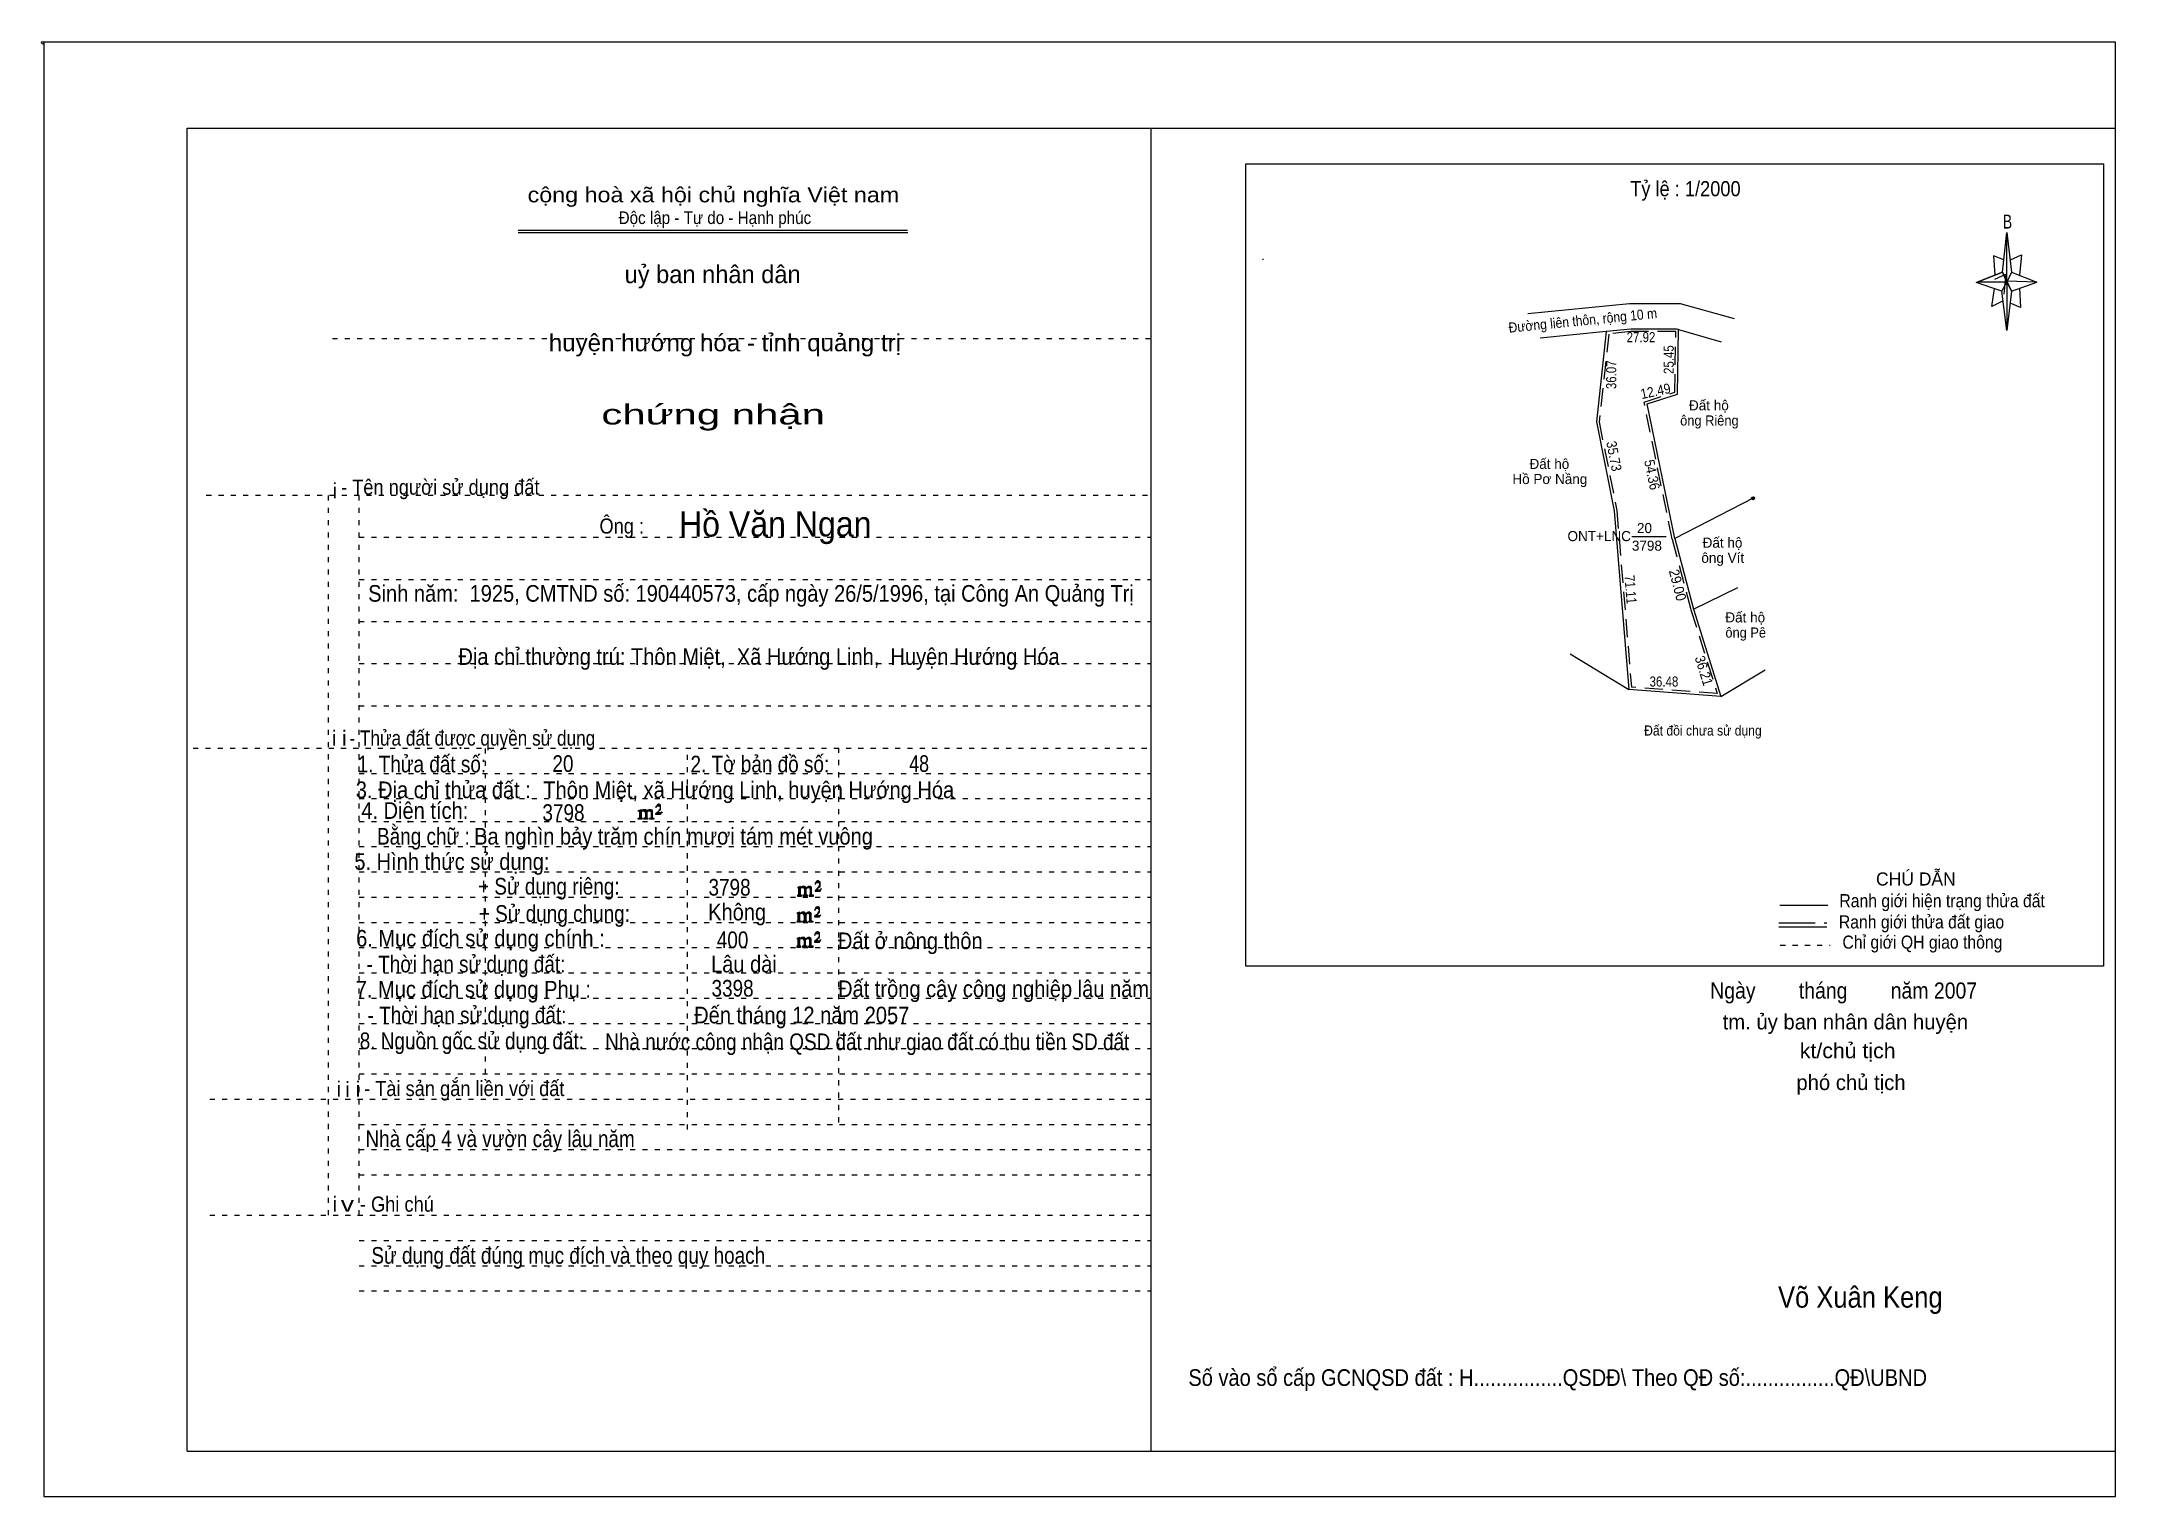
# Model space of a CAD drawing. Header units: centimetres. Extents: x -1.6 to 39.5, y -3.3 to 25.5.
import ezdxf
from ezdxf.enums import TextEntityAlignment as Align

# ---------------------------------------------------------------- set-up
doc = ezdxf.new("R2010")
doc.units = ezdxf.units.CM
doc.header["$LTSCALE"] = 0.12
doc.header["$PDMODE"] = 32
doc.header["$PDSIZE"] = 0.06
for name, pattern in [('DOTTED', [1.5, 0.3, -1.2]), ('LONG_DASHED', [7.5, 6, -1.5]), ('MEDIUM_DASHED', [4.5, 3, -1.5])]:
    doc.linetypes.add(name, pattern=pattern)
for name, color, linetype, lineweight in [('1', 7, 'DOTTED', 13), ('10', 7, 'Continuous', 13), ('13', 7, 'Continuous', 13), ('4', 7, 'Continuous', 13), ('5', 7, 'Continuous', 13), ('50', 7, 'Continuous', 13)]:
    doc.layers.add(name, color=color, linetype=linetype, lineweight=lineweight)
doc.layers.add('30', color=7, linetype='Continuous')

msp = doc.modelspace()

# ---------------------------------------------------------------- hatches: boundary and pattern name
at = {"layer": '50'}
for points in [[(10.27, 10.13), (10.27, 10.12), (10.27, 10.11), (10.25, 10.11), (10.24, 10.11), (10.24, 10.1), (10.33, 10.1), (10.33, 10.11), (10.32, 10.11), (10.31, 10.11), (10.31, 10.12), (10.31, 10.13), (10.31, 10.24), (10.31, 10.25), (10.32, 10.26), (10.34, 10.26), (10.35, 10.26), (10.36, 10.26), (10.37, 10.25), (10.39, 10.22), (10.39, 10.13), (10.37, 10.12), (10.37, 10.11), (10.36, 10.11), (10.35, 10.11), (10.35, 10.1), (10.44, 10.1), (10.44, 10.11), (10.43, 10.11), (10.42, 10.11), (10.42, 10.12), (10.42, 10.13), (10.42, 10.24), (10.44, 10.26), (10.45, 10.26), (10.46, 10.26), (10.49, 10.26), (10.49, 10.25), (10.5, 10.24), (10.5, 10.22), (10.5, 10.13), (10.5, 10.12), (10.49, 10.11), (10.49, 10.11), (10.47, 10.11), (10.47, 10.1), (10.56, 10.1), (10.56, 10.11), (10.55, 10.11), (10.54, 10.11), (10.53, 10.12), (10.53, 10.13), (10.53, 10.2), (10.53, 10.25), (10.53, 10.26), (10.52, 10.27), (10.5, 10.28), (10.47, 10.28), (10.46, 10.28), (10.44, 10.27), (10.41, 10.25), (10.41, 10.26), (10.4, 10.28), (10.39, 10.28), (10.37, 10.28), (10.35, 10.28), (10.34, 10.28), (10.32, 10.26), (10.31, 10.26), (10.31, 10.25), (10.31, 10.25), (10.31, 10.26), (10.31, 10.28), (10.24, 10.26), (10.24, 10.26), (10.25, 10.26), (10.27, 10.25), (10.27, 10.24), (10.27, 10.23)], [(10.69, 10.19), (10.72, 10.24), (10.72, 10.24), (10.71, 10.22), (10.69, 10.22), (10.68, 10.22), (10.63, 10.22), (10.66, 10.26), (10.67, 10.27), (10.69, 10.28), (10.69, 10.3), (10.69, 10.32), (10.69, 10.34), (10.69, 10.35), (10.69, 10.37), (10.68, 10.38), (10.67, 10.38), (10.66, 10.39), (10.65, 10.39), (10.63, 10.38), (10.63, 10.38), (10.62, 10.37), (10.61, 10.35), (10.59, 10.33), (10.61, 10.33), (10.61, 10.35), (10.62, 10.35), (10.63, 10.36), (10.65, 10.36), (10.66, 10.36), (10.67, 10.35), (10.68, 10.35), (10.68, 10.32), (10.68, 10.3), (10.66, 10.28), (10.66, 10.26), (10.65, 10.25), (10.59, 10.2), (10.59, 10.19)], [(13.42, 8.61), (13.42, 8.6), (13.42, 8.59), (13.41, 8.59), (13.4, 8.59), (13.4, 8.57), (13.48, 8.57), (13.48, 8.59), (13.47, 8.59), (13.46, 8.59), (13.46, 8.6), (13.46, 8.61), (13.46, 8.72), (13.46, 8.73), (13.47, 8.74), (13.5, 8.74), (13.51, 8.74), (13.52, 8.74), (13.53, 8.73), (13.54, 8.69), (13.54, 8.61), (13.53, 8.6), (13.53, 8.59), (13.52, 8.59), (13.51, 8.59), (13.51, 8.57), (13.6, 8.57), (13.6, 8.59), (13.58, 8.59), (13.57, 8.59), (13.57, 8.6), (13.57, 8.61), (13.57, 8.72), (13.6, 8.74), (13.61, 8.74), (13.62, 8.74), (13.64, 8.74), (13.64, 8.73), (13.65, 8.72), (13.65, 8.69), (13.65, 8.61), (13.65, 8.6), (13.64, 8.59), (13.64, 8.59), (13.63, 8.59), (13.63, 8.57), (13.72, 8.57), (13.72, 8.59), (13.7, 8.59), (13.69, 8.59), (13.68, 8.6), (13.68, 8.61), (13.68, 8.68), (13.68, 8.73), (13.68, 8.74), (13.67, 8.75), (13.65, 8.76), (13.63, 8.76), (13.62, 8.76), (13.6, 8.75), (13.56, 8.73), (13.56, 8.74), (13.55, 8.76), (13.54, 8.76), (13.53, 8.76), (13.51, 8.76), (13.5, 8.76), (13.47, 8.74), (13.46, 8.74), (13.46, 8.73), (13.46, 8.73), (13.46, 8.74), (13.46, 8.76), (13.4, 8.74), (13.4, 8.74), (13.41, 8.74), (13.42, 8.73), (13.42, 8.72), (13.42, 8.71)], [(13.85, 8.67), (13.87, 8.72), (13.87, 8.72), (13.86, 8.69), (13.85, 8.69), (13.84, 8.69), (13.78, 8.69), (13.82, 8.74), (13.83, 8.75), (13.85, 8.76), (13.85, 8.78), (13.85, 8.79), (13.85, 8.82), (13.85, 8.83), (13.85, 8.85), (13.84, 8.86), (13.83, 8.86), (13.82, 8.87), (13.8, 8.87), (13.78, 8.86), (13.78, 8.86), (13.77, 8.85), (13.76, 8.83), (13.75, 8.81), (13.76, 8.81), (13.76, 8.83), (13.77, 8.83), (13.78, 8.84), (13.8, 8.84), (13.82, 8.84), (13.83, 8.83), (13.84, 8.83), (13.84, 8.79), (13.84, 8.78), (13.82, 8.76), (13.82, 8.74), (13.8, 8.73), (13.75, 8.68), (13.75, 8.67)], [(13.41, 8.09), (13.41, 8.08), (13.41, 8.07), (13.4, 8.07), (13.39, 8.07), (13.39, 8.06), (13.48, 8.06), (13.48, 8.07), (13.47, 8.07), (13.45, 8.07), (13.45, 8.08), (13.45, 8.09), (13.45, 8.2), (13.45, 8.21), (13.47, 8.23), (13.49, 8.23), (13.5, 8.23), (13.51, 8.23), (13.52, 8.21), (13.53, 8.18), (13.53, 8.09), (13.52, 8.08), (13.52, 8.07), (13.51, 8.07), (13.5, 8.07), (13.5, 8.06), (13.59, 8.06), (13.59, 8.07), (13.58, 8.07), (13.57, 8.07), (13.57, 8.08), (13.57, 8.09), (13.57, 8.2), (13.59, 8.23), (13.6, 8.23), (13.61, 8.23), (13.63, 8.23), (13.63, 8.21), (13.64, 8.2), (13.64, 8.18), (13.64, 8.09), (13.64, 8.08), (13.63, 8.07), (13.63, 8.07), (13.62, 8.07), (13.62, 8.06), (13.71, 8.06), (13.71, 8.07), (13.7, 8.07), (13.69, 8.07), (13.67, 8.08), (13.67, 8.09), (13.67, 8.17), (13.67, 8.21), (13.67, 8.23), (13.66, 8.24), (13.64, 8.25), (13.62, 8.25), (13.61, 8.25), (13.59, 8.24), (13.55, 8.21), (13.55, 8.23), (13.54, 8.25), (13.53, 8.25), (13.52, 8.25), (13.5, 8.25), (13.49, 8.25), (13.47, 8.23), (13.45, 8.23), (13.45, 8.21), (13.45, 8.21), (13.45, 8.23), (13.45, 8.25), (13.39, 8.23), (13.39, 8.23), (13.4, 8.23), (13.41, 8.21), (13.41, 8.2), (13.41, 8.19)], [(13.84, 8.16), (13.86, 8.2), (13.86, 8.2), (13.85, 8.18), (13.84, 8.18), (13.83, 8.18), (13.77, 8.18), (13.81, 8.23), (13.82, 8.24), (13.84, 8.25), (13.84, 8.27), (13.84, 8.28), (13.84, 8.3), (13.84, 8.31), (13.84, 8.34), (13.83, 8.35), (13.82, 8.35), (13.81, 8.36), (13.8, 8.36), (13.77, 8.35), (13.77, 8.35), (13.76, 8.34), (13.75, 8.31), (13.74, 8.29), (13.75, 8.29), (13.75, 8.31), (13.76, 8.31), (13.77, 8.33), (13.8, 8.33), (13.81, 8.33), (13.82, 8.31), (13.83, 8.31), (13.83, 8.28), (13.83, 8.27), (13.81, 8.25), (13.81, 8.23), (13.8, 8.21), (13.74, 8.17), (13.74, 8.16)], [(13.84, 7.66), (13.86, 7.71), (13.86, 7.71), (13.85, 7.68), (13.84, 7.68), (13.83, 7.68), (13.77, 7.68), (13.81, 7.73), (13.82, 7.74), (13.84, 7.75), (13.84, 7.77), (13.84, 7.78), (13.84, 7.81), (13.84, 7.82), (13.84, 7.84), (13.83, 7.85), (13.82, 7.85), (13.81, 7.86), (13.79, 7.86), (13.77, 7.85), (13.77, 7.85), (13.76, 7.84), (13.75, 7.82), (13.74, 7.8), (13.75, 7.8), (13.75, 7.82), (13.76, 7.82), (13.77, 7.83), (13.79, 7.83), (13.81, 7.83), (13.82, 7.82), (13.83, 7.82), (13.83, 7.78), (13.83, 7.77), (13.81, 7.75), (13.81, 7.73), (13.79, 7.72), (13.74, 7.67), (13.74, 7.66)], [(13.41, 7.6), (13.41, 7.59), (13.41, 7.58), (13.4, 7.58), (13.39, 7.58), (13.39, 7.56), (13.47, 7.56), (13.47, 7.58), (13.46, 7.58), (13.45, 7.58), (13.45, 7.59), (13.45, 7.6), (13.45, 7.71), (13.45, 7.72), (13.46, 7.73), (13.49, 7.73), (13.5, 7.73), (13.51, 7.73), (13.52, 7.72), (13.53, 7.68), (13.53, 7.6), (13.52, 7.59), (13.52, 7.58), (13.51, 7.58), (13.5, 7.58), (13.5, 7.56), (13.59, 7.56), (13.59, 7.58), (13.57, 7.58), (13.56, 7.58), (13.56, 7.59), (13.56, 7.6), (13.56, 7.71), (13.59, 7.73), (13.6, 7.73), (13.61, 7.73), (13.63, 7.73), (13.63, 7.72), (13.64, 7.71), (13.64, 7.68), (13.64, 7.6), (13.64, 7.59), (13.63, 7.58), (13.63, 7.58), (13.62, 7.58), (13.62, 7.56), (13.71, 7.56), (13.71, 7.58), (13.69, 7.58), (13.68, 7.58), (13.67, 7.59), (13.67, 7.6), (13.67, 7.67), (13.67, 7.72), (13.67, 7.73), (13.66, 7.74), (13.64, 7.75), (13.62, 7.75), (13.61, 7.75), (13.59, 7.74), (13.55, 7.72), (13.55, 7.73), (13.54, 7.75), (13.53, 7.75), (13.52, 7.75), (13.5, 7.75), (13.49, 7.75), (13.46, 7.73), (13.45, 7.73), (13.45, 7.72), (13.45, 7.72), (13.45, 7.73), (13.45, 7.75), (13.39, 7.73), (13.39, 7.73), (13.4, 7.73), (13.41, 7.72), (13.41, 7.71), (13.41, 7.7)]]:
    msp.add_hatch(color=256, dxfattribs=at).paths.add_polyline_path(points)

# ---------------------------------------------------------------- linework, layer by layer
at = {"layer": '1', "linetype": 'Continuous'}
for p, q in [((1.31, -2.42), (1.31, 23.78)), ((1.31, 23.78), (39.51, 23.78)), ((20.41, -2.42), (20.41, 23.78)), ((39.51, -2.42), (39.51, 23.78)), ((7.87, 21.76), (15.58, 21.76)), ((7.87, 21.71), (15.59, 21.71)), ((37.26, 20.55), (36.75, 20.72)), ((1.31, -2.42), (39.51, -2.42))]:
    msp.add_line(p, q, dxfattribs=at)
at = {"layer": '1'}
for p, q in [((4.19, 19.61), (20.41, 19.61)), ((1.69, 16.51), (20.41, 16.51)), ((4.11, 2.25), (4.11, 16.51)), ((4.72, 2.25), (4.72, 16.51)), ((4.72, 15.68), (20.41, 15.68)), ((4.72, 14.84), (20.41, 14.84)), ((4.72, 14.01), (20.41, 14.01)), ((4.72, 13.18), (20.41, 13.18)), ((4.72, 12.34), (20.41, 12.34)), ((1.43, 11.5), (20.41, 11.5)), ((7.22, 5.05), (7.22, 11.5)), ((11.22, 3.95), (11.22, 11.5)), ((14.22, 4.09), (14.22, 11.5)), ((4.72, 11), (20.41, 11)), ((4.72, 10.5), (20.41, 10.5)), ((4.72, 10.05), (20.41, 10.05)), ((4.72, 9.55), (20.41, 9.55)), ((4.72, 9.05), (20.41, 9.05)), ((4.72, 8.55), (20.41, 8.55)), ((4.72, 8.05), (20.41, 8.05)), ((4.72, 7.55), (20.41, 7.55)), ((4.72, 7.05), (20.41, 7.05)), ((4.72, 6.55), (20.41, 6.55)), ((4.72, 6.05), (20.41, 6.05)), ((4.72, 5.55), (20.41, 5.55)), ((4.72, 5.05), (20.41, 5.05)), ((1.76, 4.55), (20.41, 4.55)), ((4.72, 4.05), (20.41, 4.05)), ((4.72, 3.55), (20.41, 3.55)), ((4.72, 3.05), (20.41, 3.05)), ((1.76, 2.25), (20.41, 2.25)), ((4.72, 1.75), (20.41, 1.75)), ((4.72, 1.25), (20.41, 1.25)), ((4.72, 0.75), (20.41, 0.75))]:
    msp.add_line(p, q, dxfattribs=at)
at = {"layer": '1', "linetype": 'Continuous'}
msp.add_lwpolyline([(-1.53, -3.32), (39.51, -3.32), (39.51, 25.48), (-1.53, 25.48)], close=True, dxfattribs=at)
msp.add_lwpolyline([(37.27, 20.35), (37.06, 20.25), (37.11, 20.6)], dxfattribs=at)
at = {"layer": '10'}
for p, q in [((22.63, 21.18), (22.61, 21.18)), ((29.42, 19.75), (28.11, 19.62)), ((30.85, 19.79), (31.7, 19.55)), ((32.33, 16.45), (30.78, 15.65)), ((31.15, 14.25), (31.69, 12.52)), ((28.71, 13.37), (29.87, 12.66)), ((31.69, 12.52), (32.57, 13.05)), ((31.69, 12.52), (29.87, 12.66))]:
    msp.add_line(p, q, dxfattribs=at)
for points in [[(31.96, 20), (30.89, 20.3), (29.88, 20.3), (27.87, 20.1)], [(29.42, 19.75), (29.23, 17.96), (29.58, 16.2), (29.87, 12.66)], [(30.85, 19.79), (30.82, 19.8), (29.91, 19.8), (29.42, 19.75)], [(30.78, 15.65), (30.23, 18.32), (30.83, 18.51), (30.85, 19.79)], [(30.78, 15.65), (31.15, 14.25), (32.03, 14.68)]]:
    msp.add_lwpolyline(points, dxfattribs=at)
at = {"layer": '10', "linetype": 'MEDIUM_DASHED'}
for points in [[(30.8, 19.75), (29.91, 19.75), (29.47, 19.7)], [(30.73, 15.64), (30.17, 18.35), (30.78, 18.55), (30.8, 19.75)], [(29.47, 19.7), (29.28, 17.96), (29.63, 16.21), (29.92, 12.71)], [(30.73, 15.64), (31.1, 14.24), (31.62, 12.58), (29.92, 12.71)]]:
    msp.add_lwpolyline(points, dxfattribs=at)
at = {"layer": '10'}
msp.add_point((32.33, 16.45), dxfattribs=at)
at = {"layer": '13'}
msp.add_line((29.93, 15.69), (30.61, 15.69), dxfattribs=at)
at = {"layer": '4'}
for p, q in [((32.86, 8.39), (33.81, 8.39)), ((32.84, 7.96), (33.79, 7.96))]:
    msp.add_line(p, q, dxfattribs=at)
at = {"layer": '4', "linetype": 'LONG_DASHED'}
msp.add_line((32.84, 8.04), (33.79, 8.04), dxfattribs=at)
at = {"layer": '4', "linetype": 'DOTTED'}
msp.add_line((32.87, 7.6), (33.86, 7.6), dxfattribs=at)
at = {"layer": '4'}
msp.add_lwpolyline([(22.28, 23.07), (39.27, 23.07), (39.27, 7.18), (22.28, 7.18)], close=True, dxfattribs=at)
msp.add_circle((-1.55, 25.47), 0.025, dxfattribs=at)
at = {"layer": '5'}
for p, q in [((37.27, 20.93), (37.36, 21.71)), ((37.45, 20.55), (37.36, 19.77)), ((37.45, 20.93), (37.95, 20.73)), ((37.61, 20.61), (37.63, 20.23)), ((37.63, 20.23), (37.42, 20.31))]:
    msp.add_line(p, q, dxfattribs=at)
for points in [[(37.36, 21.71), (37.45, 20.93), (37.36, 20.73)], [(37.36, 20.73), (36.77, 20.73), (37.27, 20.93), (37.45, 20.55), (37.95, 20.73), (37.36, 20.75)], [(37.36, 20.73), (37.36, 19.77), (37.26, 20.55)]]:
    msp.add_lwpolyline(points, close=True, dxfattribs=at)
for points in [[(37.3, 21.17), (37.09, 21.25), (37.12, 20.87)], [(37.43, 21.17), (37.65, 21.27), (37.61, 20.87)], [(37.36, 20.73), (37.27, 20.93), (36.77, 20.73)], [(37.12, 20.79), (37.34, 20.89), (37.3, 20.49)], [(37.36, 20.73), (37.45, 20.55), (37.95, 20.73)]]:
    msp.add_lwpolyline(points, dxfattribs=at)
at = {"layer": '50'}
for points in [[(10.27, 10.13), (10.27, 10.12), (10.27, 10.11), (10.25, 10.11), (10.24, 10.11), (10.24, 10.1), (10.33, 10.1), (10.33, 10.11), (10.32, 10.11), (10.31, 10.11), (10.31, 10.12), (10.31, 10.13), (10.31, 10.24), (10.31, 10.25), (10.32, 10.26), (10.34, 10.26), (10.35, 10.26), (10.36, 10.26), (10.37, 10.25), (10.39, 10.22), (10.39, 10.13), (10.37, 10.12), (10.37, 10.11), (10.36, 10.11), (10.35, 10.11), (10.35, 10.1), (10.44, 10.1), (10.44, 10.11), (10.43, 10.11), (10.42, 10.11), (10.42, 10.12), (10.42, 10.13), (10.42, 10.24), (10.44, 10.26), (10.45, 10.26), (10.46, 10.26), (10.49, 10.26), (10.49, 10.25), (10.5, 10.24), (10.5, 10.22), (10.5, 10.13), (10.5, 10.12), (10.49, 10.11), (10.49, 10.11), (10.47, 10.11), (10.47, 10.1), (10.56, 10.1), (10.56, 10.11), (10.55, 10.11), (10.54, 10.11), (10.53, 10.12), (10.53, 10.13), (10.53, 10.2), (10.53, 10.25), (10.53, 10.26), (10.52, 10.27), (10.5, 10.28), (10.47, 10.28), (10.46, 10.28), (10.44, 10.27), (10.41, 10.25), (10.41, 10.26), (10.4, 10.28), (10.39, 10.28), (10.37, 10.28), (10.35, 10.28), (10.34, 10.28), (10.32, 10.26), (10.31, 10.26), (10.31, 10.25), (10.31, 10.25), (10.31, 10.26), (10.31, 10.28), (10.24, 10.26), (10.24, 10.26), (10.25, 10.26), (10.27, 10.25), (10.27, 10.24), (10.27, 10.23)], [(10.69, 10.19), (10.72, 10.24), (10.72, 10.24), (10.71, 10.22), (10.69, 10.22), (10.68, 10.22), (10.63, 10.22), (10.66, 10.26), (10.67, 10.27), (10.69, 10.28), (10.69, 10.3), (10.69, 10.32), (10.69, 10.34), (10.69, 10.35), (10.69, 10.37), (10.68, 10.38), (10.67, 10.38), (10.66, 10.39), (10.65, 10.39), (10.63, 10.38), (10.63, 10.38), (10.62, 10.37), (10.61, 10.35), (10.59, 10.33), (10.61, 10.33), (10.61, 10.35), (10.62, 10.35), (10.63, 10.36), (10.65, 10.36), (10.66, 10.36), (10.67, 10.35), (10.68, 10.35), (10.68, 10.32), (10.68, 10.3), (10.66, 10.28), (10.66, 10.26), (10.65, 10.25), (10.59, 10.2), (10.59, 10.19)], [(13.42, 8.61), (13.42, 8.6), (13.42, 8.59), (13.41, 8.59), (13.4, 8.59), (13.4, 8.57), (13.48, 8.57), (13.48, 8.59), (13.47, 8.59), (13.46, 8.59), (13.46, 8.6), (13.46, 8.61), (13.46, 8.72), (13.46, 8.73), (13.47, 8.74), (13.5, 8.74), (13.51, 8.74), (13.52, 8.74), (13.53, 8.73), (13.54, 8.69), (13.54, 8.61), (13.53, 8.6), (13.53, 8.59), (13.52, 8.59), (13.51, 8.59), (13.51, 8.57), (13.6, 8.57), (13.6, 8.59), (13.58, 8.59), (13.57, 8.59), (13.57, 8.6), (13.57, 8.61), (13.57, 8.72), (13.6, 8.74), (13.61, 8.74), (13.62, 8.74), (13.64, 8.74), (13.64, 8.73), (13.65, 8.72), (13.65, 8.69), (13.65, 8.61), (13.65, 8.6), (13.64, 8.59), (13.64, 8.59), (13.63, 8.59), (13.63, 8.57), (13.72, 8.57), (13.72, 8.59), (13.7, 8.59), (13.69, 8.59), (13.68, 8.6), (13.68, 8.61), (13.68, 8.68), (13.68, 8.73), (13.68, 8.74), (13.67, 8.75), (13.65, 8.76), (13.63, 8.76), (13.62, 8.76), (13.6, 8.75), (13.56, 8.73), (13.56, 8.74), (13.55, 8.76), (13.54, 8.76), (13.53, 8.76), (13.51, 8.76), (13.5, 8.76), (13.47, 8.74), (13.46, 8.74), (13.46, 8.73), (13.46, 8.73), (13.46, 8.74), (13.46, 8.76), (13.4, 8.74), (13.4, 8.74), (13.41, 8.74), (13.42, 8.73), (13.42, 8.72), (13.42, 8.71)], [(13.85, 8.67), (13.87, 8.72), (13.87, 8.72), (13.86, 8.69), (13.85, 8.69), (13.84, 8.69), (13.78, 8.69), (13.82, 8.74), (13.83, 8.75), (13.85, 8.76), (13.85, 8.78), (13.85, 8.79), (13.85, 8.82), (13.85, 8.83), (13.85, 8.85), (13.84, 8.86), (13.83, 8.86), (13.82, 8.87), (13.8, 8.87), (13.78, 8.86), (13.78, 8.86), (13.77, 8.85), (13.76, 8.83), (13.75, 8.81), (13.76, 8.81), (13.76, 8.83), (13.77, 8.83), (13.78, 8.84), (13.8, 8.84), (13.82, 8.84), (13.83, 8.83), (13.84, 8.83), (13.84, 8.79), (13.84, 8.78), (13.82, 8.76), (13.82, 8.74), (13.8, 8.73), (13.75, 8.68), (13.75, 8.67)], [(13.41, 8.09), (13.41, 8.08), (13.41, 8.07), (13.4, 8.07), (13.39, 8.07), (13.39, 8.06), (13.48, 8.06), (13.48, 8.07), (13.47, 8.07), (13.45, 8.07), (13.45, 8.08), (13.45, 8.09), (13.45, 8.2), (13.45, 8.21), (13.47, 8.23), (13.49, 8.23), (13.5, 8.23), (13.51, 8.23), (13.52, 8.21), (13.53, 8.18), (13.53, 8.09), (13.52, 8.08), (13.52, 8.07), (13.51, 8.07), (13.5, 8.07), (13.5, 8.06), (13.59, 8.06), (13.59, 8.07), (13.58, 8.07), (13.57, 8.07), (13.57, 8.08), (13.57, 8.09), (13.57, 8.2), (13.59, 8.23), (13.6, 8.23), (13.61, 8.23), (13.63, 8.23), (13.63, 8.21), (13.64, 8.2), (13.64, 8.18), (13.64, 8.09), (13.64, 8.08), (13.63, 8.07), (13.63, 8.07), (13.62, 8.07), (13.62, 8.06), (13.71, 8.06), (13.71, 8.07), (13.7, 8.07), (13.69, 8.07), (13.67, 8.08), (13.67, 8.09), (13.67, 8.17), (13.67, 8.21), (13.67, 8.23), (13.66, 8.24), (13.64, 8.25), (13.62, 8.25), (13.61, 8.25), (13.59, 8.24), (13.55, 8.21), (13.55, 8.23), (13.54, 8.25), (13.53, 8.25), (13.52, 8.25), (13.5, 8.25), (13.49, 8.25), (13.47, 8.23), (13.45, 8.23), (13.45, 8.21), (13.45, 8.21), (13.45, 8.23), (13.45, 8.25), (13.39, 8.23), (13.39, 8.23), (13.4, 8.23), (13.41, 8.21), (13.41, 8.2), (13.41, 8.19)], [(13.84, 8.16), (13.86, 8.2), (13.86, 8.2), (13.85, 8.18), (13.84, 8.18), (13.83, 8.18), (13.77, 8.18), (13.81, 8.23), (13.82, 8.24), (13.84, 8.25), (13.84, 8.27), (13.84, 8.28), (13.84, 8.3), (13.84, 8.31), (13.84, 8.34), (13.83, 8.35), (13.82, 8.35), (13.81, 8.36), (13.8, 8.36), (13.77, 8.35), (13.77, 8.35), (13.76, 8.34), (13.75, 8.31), (13.74, 8.29), (13.75, 8.29), (13.75, 8.31), (13.76, 8.31), (13.77, 8.33), (13.8, 8.33), (13.81, 8.33), (13.82, 8.31), (13.83, 8.31), (13.83, 8.28), (13.83, 8.27), (13.81, 8.25), (13.81, 8.23), (13.8, 8.21), (13.74, 8.17), (13.74, 8.16)], [(13.84, 7.66), (13.86, 7.71), (13.86, 7.71), (13.85, 7.68), (13.84, 7.68), (13.83, 7.68), (13.77, 7.68), (13.81, 7.73), (13.82, 7.74), (13.84, 7.75), (13.84, 7.77), (13.84, 7.78), (13.84, 7.81), (13.84, 7.82), (13.84, 7.84), (13.83, 7.85), (13.82, 7.85), (13.81, 7.86), (13.79, 7.86), (13.77, 7.85), (13.77, 7.85), (13.76, 7.84), (13.75, 7.82), (13.74, 7.8), (13.75, 7.8), (13.75, 7.82), (13.76, 7.82), (13.77, 7.83), (13.79, 7.83), (13.81, 7.83), (13.82, 7.82), (13.83, 7.82), (13.83, 7.78), (13.83, 7.77), (13.81, 7.75), (13.81, 7.73), (13.79, 7.72), (13.74, 7.67), (13.74, 7.66)], [(13.41, 7.6), (13.41, 7.59), (13.41, 7.58), (13.4, 7.58), (13.39, 7.58), (13.39, 7.56), (13.47, 7.56), (13.47, 7.58), (13.46, 7.58), (13.45, 7.58), (13.45, 7.59), (13.45, 7.6), (13.45, 7.71), (13.45, 7.72), (13.46, 7.73), (13.49, 7.73), (13.5, 7.73), (13.51, 7.73), (13.52, 7.72), (13.53, 7.68), (13.53, 7.6), (13.52, 7.59), (13.52, 7.58), (13.51, 7.58), (13.5, 7.58), (13.5, 7.56), (13.59, 7.56), (13.59, 7.58), (13.57, 7.58), (13.56, 7.58), (13.56, 7.59), (13.56, 7.6), (13.56, 7.71), (13.59, 7.73), (13.6, 7.73), (13.61, 7.73), (13.63, 7.73), (13.63, 7.72), (13.64, 7.71), (13.64, 7.68), (13.64, 7.6), (13.64, 7.59), (13.63, 7.58), (13.63, 7.58), (13.62, 7.58), (13.62, 7.56), (13.71, 7.56), (13.71, 7.58), (13.69, 7.58), (13.68, 7.58), (13.67, 7.59), (13.67, 7.6), (13.67, 7.67), (13.67, 7.72), (13.67, 7.73), (13.66, 7.74), (13.64, 7.75), (13.62, 7.75), (13.61, 7.75), (13.59, 7.74), (13.55, 7.72), (13.55, 7.73), (13.54, 7.75), (13.53, 7.75), (13.52, 7.75), (13.5, 7.75), (13.49, 7.75), (13.46, 7.73), (13.45, 7.73), (13.45, 7.72), (13.45, 7.72), (13.45, 7.73), (13.45, 7.75), (13.39, 7.73), (13.39, 7.73), (13.4, 7.73), (13.41, 7.72), (13.41, 7.71), (13.41, 7.7)]]:
    msp.add_lwpolyline(points, close=True, dxfattribs=at)

# ---------------------------------------------------------------- texts
at = {"layer": '1'}
for s, height, width, p in [('cộng hoà xã hội chủ nghĩa Việt nam', 0.3, 1.15, (11.735, 22.31)), ('Độc lập - Tự do - Hạnh phúc', 0.25, 0.9, (11.765, 21.88)), ('chứng nhận', 0.4, 1.55, (11.73, 17.91)), ('- Tên người sử dụng đất', 0.3, 0.9, (6.325, 16.52)), ('- Thửa đất được quyền sử dụng', 0.3, 0.85, (6.96, 11.55)), ('- Tài sản gắn liền với đất ', 0.3, 0.9, (6.85, 4.61)), ('v', 0.3, 1.3, (4.485, 2.32)), ('- Ghi chú', 0.3, 0.9, (5.465, 2.32))]:
    msp.add_text(s, height=height, dxfattribs=dict(at, width=width)).set_placement(p, align=Align.CENTER)
for s, height, p in [('uỷ ban nhân dân', 0.35, (11.72, 20.71)), ('i', 0.3, (4.235, 16.45)), ('i', 0.3, (4.225, 11.55)), ('i', 0.3, (4.425, 11.55)), ('i', 0.3, (4.315, 4.6)), ('i', 0.3, (4.485, 4.59)), ('i', 0.3, (4.695, 4.6)), ('i', 0.3, (4.235, 2.32))]:
    msp.add_text(s, height=height, dxfattribs=at).set_placement(p, align=Align.CENTER)
at = {"layer": '10'}
for s, height, width, p in [('Tỷ lệ : 1/2000', 0.3, 0.9, (30.99, 22.43)), ('ông Riêng', 0.2, 0.95, (31.465, 17.89)), ('Hồ Văn Ngan', 0.5, 0.95, (12.96, 15.69)), ('ông Pê', 0.2, 0.95, (32.185, 13.69)), ('Đất đồi chưa sử dụng ', 0.2, 0.9, (31.37, 11.75)), ('Võ Xuân Keng', 0.42, 0.9, (34.455, 0.42))]:
    msp.add_text(s, height=height, dxfattribs=dict(at, width=width)).set_placement(p, align=Align.CENTER)
at = {"layer": '10', "width": 0.9}
msp.add_text('Đường liên thôn, rộng 10 m ', height=0.2, rotation=5.667, dxfattribs=at).set_placement((29, 19.876), align=Align.CENTER)
at = {"layer": '10'}
for s, p in [('Đất hộ', (31.455, 18.19)), ('Hồ Pơ Nầng', (28.305, 16.73)), ('Đất hộ', (28.295, 17.03)), ('Đất hộ', (31.725, 15.47)), ('ông Vít', (31.73, 15.17)), ('Đất hộ', (32.175, 13.99))]:
    msp.add_text(s, height=0.2, dxfattribs=at).set_placement(p, align=Align.CENTER)
msp.add_text('ONT+LNC', height=0.2, dxfattribs=at).set_placement((29.91, 15.6), align=Align.RIGHT)
for s, p in [('3798', (29.93, 15.41)), ('20', (30.03, 15.76))]:
    msp.add_text(s, height=0.2, dxfattribs=at).set_placement(p)
at = {"layer": '30', "width": 0.85}
for s, p in [('27.92', (30.11, 19.54)), ('36.48', (30.565, 12.72))]:
    msp.add_text(s, height=0.2, dxfattribs=at).set_placement(p, align=Align.CENTER)
at = {"layer": '30'}
for s, height, rotation, width, p in [('25.45', 0.2, 90, 0.85, (30.76, 19.195)), ('36.07', 0.2, 90, 0.85, (29.62, 18.895)), ('12.49', 0.1999, 12, 0.9, (30.419, 18.474)), ('35.73', 0.1999, 281.021, 0.9, (29.478, 17.264)), ('54.36', 0.2, 281.663, 0.9, (30.233, 16.895)), ('71.11', 0.1999, 274.719, 0.85, (29.804, 14.633)), ('29.00', 0.2, 284.702, 0.95, (30.74, 14.705)), ('36.21', 0.2, 287.154, 0.9, (31.261, 13.005))]:
    msp.add_text(s, height=height, rotation=rotation, dxfattribs=dict(at, width=width)).set_placement(p, align=Align.CENTER)
at = {"layer": '4'}
msp.add_text('CHÚ DẪN', height=0.2591, dxfattribs=at).set_placement((35.555, 8.78), align=Align.CENTER)
at = {"layer": '4', "width": 0.9}
for s, p in [('Ranh giới hiện trạng thửa đất', (36.075, 8.35)), ('Ranh giới thửa đất giao ', (35.71, 7.93)), ('Chỉ giới QH giao thông', (35.685, 7.53))]:
    msp.add_text(s, height=0.2591, dxfattribs=at).set_placement(p, align=Align.CENTER)
at = {"layer": '5', "width": 0.75}
msp.add_text('B', height=0.276, dxfattribs=at).set_placement((37.37, 21.79), align=Align.CENTER)
at = {"layer": '50'}
for s, height, width, p in [('  huyện hướng hóa - tỉnh quảng trị', 0.34, 1.05, (11.83, 19.36)), ('Ông :', 0.3, 0.9, (9.92, 15.75)), ('Sinh năm:  1925, CMTND số: 190440573, cấp ngày 26/5/1996, tại Công An Quảng Trị', 0.33, 0.9, (12.48, 14.4)), ('Địa chỉ thường trú: Thôn Miệt,  Xã Hướng Linh,  Huyện Hướng Hóa', 0.33, 0.9, (12.64, 13.15)), ('1. Thửa đất số:  ', 0.33, 0.85, (6.065, 11.02)), ('20', 0.33, 0.85, (8.755, 11.03)), ('2. Tờ bản đồ số:  ', 0.33, 0.85, (12.76, 11.02)), ('48', 0.33, 0.8, (15.81, 11.03)), ('3. Địa chỉ thửa đất : ', 0.33, 0.9, (6.44, 10.51)), ('Thôn Miệt, xã Hướng Linh, huyện Hướng Hóa', 0.33, 0.9, (12.435, 10.51)), ('4. Diện tích: ', 0.33, 0.9, (5.875, 10.1)), ('3798', 0.33, 0.85, (8.765, 10.06)), ('Bằng chữ :', 0.33, 0.85, (5.99, 9.59)), ('Ba nghìn bảy trăm chín mươi tám mét vuông', 0.33, 0.9, (10.945, 9.59)), ('5. Hình thức sử dụng:', 0.33, 0.9, (6.555, 9.09)), ('+ Sử dụng riêng:', 0.33, 0.85, (8.475, 8.6)), ('3798', 0.33, 0.85, (12.055, 8.58)), ('+ Sử dụng chung:', 0.33, 0.85, (8.585, 8.06)), ('Không', 0.33, 0.9, (12.205, 8.09)), ('6. Mục đích sử dụng chính :', 0.33, 0.9, (7.12, 7.57)), ('400', 0.33, 0.85, (12.115, 7.54)), ('Đất ở nông thôn', 0.33, 0.9, (15.635, 7.52)), ('- Thời hạn sử dụng đất:', 0.33, 0.85, (6.835, 7.06)), ('Lâu dài', 0.33, 0.9, (12.34, 7.06)), ('7. Mục đích sử dụng Phụ :', 0.33, 0.9, (6.98, 6.56)), ('3398', 0.33, 0.85, (12.115, 6.58)), ('Đất trồng cây công nghiệp lâu năm', 0.33, 0.9, (17.285, 6.57)), ('Ngày        tháng        năm 2007', 0.32, 0.9, (34.125, 6.54)), ('- Thời hạn sử dụng đất:', 0.33, 0.85, (6.855, 6.05)), ('Đến tháng 12 năm 2057', 0.33, 0.9, (13.485, 6.05)), ('8. Nguồn gốc sử dụng đất:', 0.33, 0.85, (6.95, 5.54)), ('Nhà nước công nhận QSD đất như giao đất có thu tiền SD đất ', 0.33, 0.85, (14.835, 5.52)), ('kt/chủ tịch', 0.3, 1.05, (34.205, 5.36)), ('Nhà cấp 4 và vườn cây lâu năm', 0.33, 0.85, (7.51, 3.6)), ('Sử dụng đất đúng mục đích và theo quy hoạch', 0.33, 0.85, (8.86, 1.29)), ('Số vào sổ cấp GCNQSD đất : H................QSDĐ\\ Theo QĐ số:................QĐ\\UBND', 0.33, 0.9, (28.46, -1.13))]:
    msp.add_text(s, height=height, dxfattribs=dict(at, width=width)).set_placement(p, align=Align.CENTER)
for s, p in [('tm. ủy ban nhân dân huyện ', (34.215, 5.93)), ('phó chủ tịch', (34.27, 4.73))]:
    msp.add_text(s, height=0.3, dxfattribs=at).set_placement(p, align=Align.CENTER)

doc.saveas('drawing.dxf')
